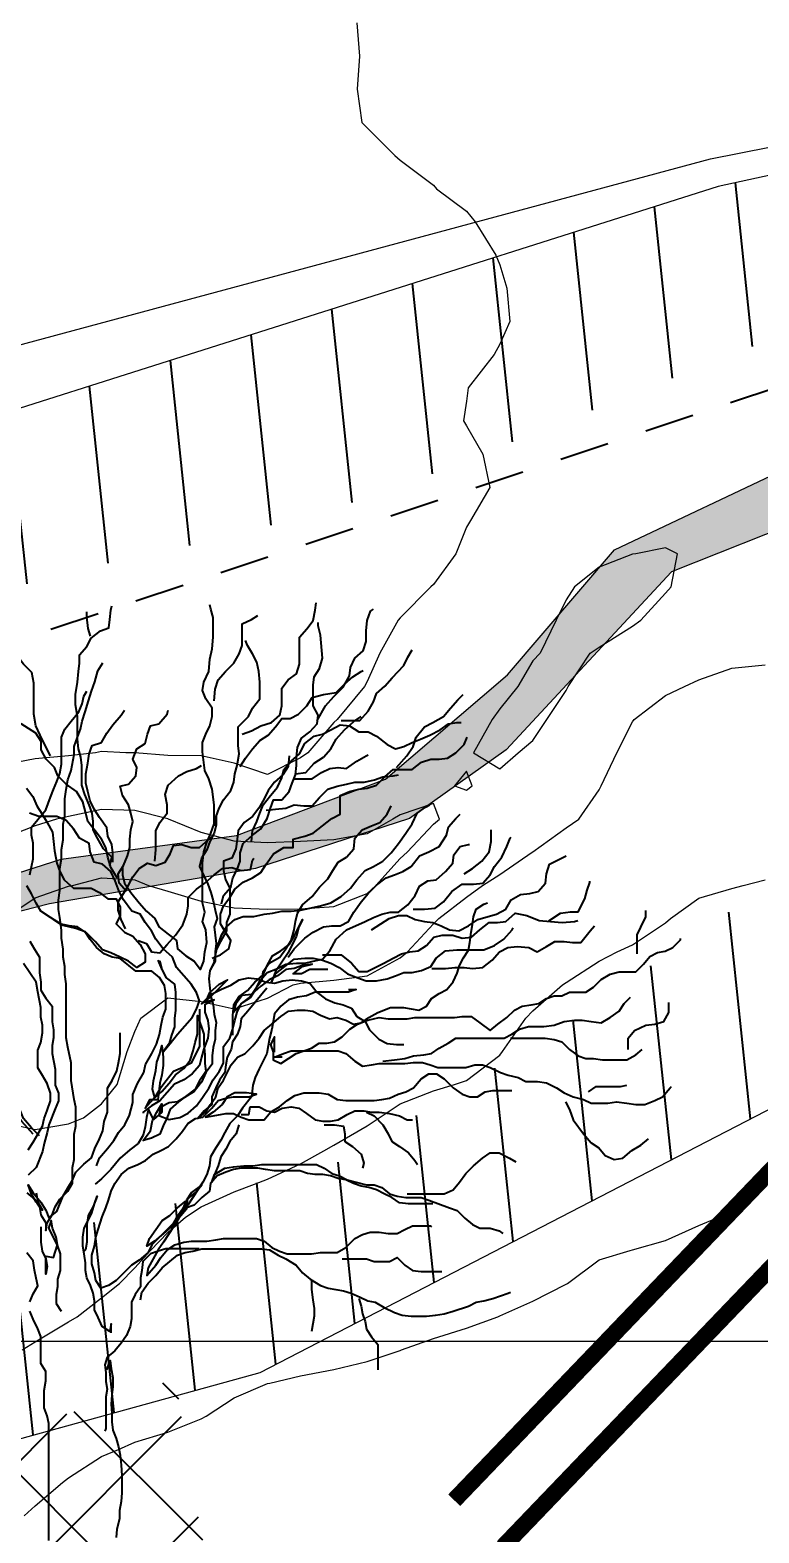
# Model space of a CAD drawing. Header units: centimetres. Extents: x 0 to 642158, y -847 to 649707.
# Drawn here: x 617025.17 to 617036.16, y 621084.49 to 621107.14 of the extents above; entities that cross this region are included whole.
import ezdxf

# ---------------------------------------------------------------- set-up
doc = ezdxf.new("R2010")
doc.units = ezdxf.units.CM
doc.header["$MEASUREMENT"] = 0
doc.linetypes.add('CACHE', pattern=[9.525, 6.35, -3.175])
doc.linetypes.add('JIS_02_0.7', pattern=[1.35, 0.75, -0.6])
for name, color, linetype, lineweight in [('MEV_environnement_V', 7, 'Continuous', 20), ('MEV_grille', 254, 'Continuous', 9), ('MEV_legende', 7, 'Continuous', 5), ('MEV_schema paysager_V', 7, 'Continuous', 20), ('MEV_vegetal_V', 7, 'Continuous', 25), ('WAL_parcellaire agricole', 7, 'JIS_02_0.7', 25), ('WAL_topographie 0.5', 253, 'Continuous', 20)]:
    doc.layers.add(name, color=color, linetype=linetype, lineweight=lineweight)
doc.layers.add('MEV_hydro_Ha', color=7, linetype='Continuous', lineweight=30, true_color=0x0000f9)
doc.layers.add('MEV_schema paysager_Ha', color=7, linetype='Continuous', lineweight=25, transparency=0.13)
doc.styles.add('MEV 1', font='Helvetica.ttf')
doc.linetypes.add('FENCELINE1', pattern='A,6.35,-2.54,[133,ltypeshp.shx,S=2.54,R=0,X=-2.54,Y=0],-2.54,25.4', length=36.83)
picture_1 = doc.add_image_def('image2.png', size_in_pixel=(6614, 11023))

# ---------------------------------------------------------------- blocks, each defined once
blk = doc.blocks.new('chataignier')
at = {"layer": 'MEV_vegetal_V'}
for points in [[(3.79, 27.193), (4.042, 27.277), (4.294, 27.416), (4.574, 27.501), (4.798, 27.697), (4.854, 27.948), (4.854, 28.424), (5.022, 28.648), (5.246, 28.816), (5.33, 29.068), (5.33, 29.796), (5.526, 30.02), (5.694, 30.244), (5.75, 30.524), (5.778, 30.72)], [(0.233, 23.665), (0.289, 23.889), (0.065, 24.113), (-0.103, 24.393), (-0.215, 24.617), (-0.215, 24.841), (-0.243, 25.065), (-0.327, 25.289), (-0.439, 25.569), (-0.523, 25.821), (-0.523, 26.353), (-0.551, 26.577), (-0.608, 26.801), (-0.635, 27.052), (-0.635, 27.668), (-0.692, 27.976), (-0.692, 28.256), (-0.635, 28.592), (-0.608, 28.872), (-0.579, 29.096), (-0.579, 29.32), (-0.383, 29.544), (-0.271, 29.768), (-0.019, 29.964), (0.205, 30.048), (0.233, 30.272), (0.261, 30.524), (0.289, 30.636)], [(-0.284, 29.826), (-0.353, 30.032), (-0.387, 30.341), (-0.387, 30.478)], [(0.569, 23.637), (0.569, 23.413), (0.625, 23.189), (0.793, 22.937), (1.017, 22.657), (1.213, 22.433), (1.437, 22.237), (1.549, 22.013), (1.801, 21.817), (2.025, 21.649), (2.053, 21.425), (2.277, 21.229), (2.501, 21.089), (2.67, 20.865), (2.754, 21.089), (2.782, 21.341), (2.838, 21.593), (2.81, 21.929), (2.726, 22.153), (2.782, 22.405), (2.726, 22.657), (2.726, 23.721), (2.754, 24.029), (2.838, 24.281), (2.95, 24.533), (3.034, 24.785), (3.034, 25.289), (2.978, 25.709), (2.894, 25.989), (2.782, 26.213), (2.726, 26.717), (2.726, 26.969), (2.81, 27.193), (2.922, 27.416), (2.978, 27.668), (2.978, 27.892), (2.81, 28.144), (2.726, 28.368), (2.754, 28.592), (2.894, 28.872), (2.922, 29.208), (2.978, 29.488), (3.006, 29.796), (3.006, 30.328), (2.95, 30.552), (2.922, 30.664)], [(3.034, 28.088), (3.062, 28.396), (3.146, 28.648), (3.342, 28.872), (3.566, 29.096), (3.706, 29.348), (3.79, 29.572), (3.79, 30.16), (4.042, 30.272), (4.21, 30.384)], [(5.807, 27.556), (6.031, 27.948), (6.255, 28.2), (6.507, 28.452), (6.675, 28.76), (6.703, 28.984), (6.815, 29.236), (7.039, 29.432), (7.123, 29.684), (7.123, 29.964), (7.151, 30.244), (7.235, 30.496), (7.319, 30.552)], [(0.429, 23.329), (0.261, 23.609), (0.177, 23.889), (0.121, 24.141), (0.009, 24.365), (-0.159, 24.589), (-0.355, 24.841), (-0.411, 25.065), (-0.495, 25.373), (-0.664, 25.653), (-0.944, 25.849), (-1.168, 26.073), (-1.252, 26.297), (-1.476, 26.521), (-1.616, 26.773), (-1.616, 26.997), (-1.756, 27.221), (-2.148, 27.472)], [(-1.364, 26.605), (-1.532, 26.941), (-1.644, 27.164), (-1.756, 27.416), (-1.812, 27.724), (-1.812, 28.564), (-1.868, 28.844), (-2.092, 29.068), (-2.26, 29.292), (-2.26, 30.076)], [(3.23, 22.629), (3.286, 22.853), (3.482, 23.077), (3.538, 23.329), (3.65, 23.553), (3.734, 23.777), (3.734, 24.001), (3.818, 24.253), (4.07, 24.477), (4.294, 24.645), (4.462, 24.925), (4.546, 25.205), (4.63, 25.429), (4.854, 25.429), (5.05, 25.653), (5.134, 25.877), (5.218, 26.101), (5.246, 26.353), (5.246, 26.577), (5.274, 26.829), (5.386, 27.081), (5.61, 27.249), (5.807, 27.472), (5.834, 27.697), (5.694, 27.948), (5.694, 28.508), (5.723, 28.732), (5.863, 28.956), (5.947, 29.236), (5.89, 29.852), (5.834, 30.104), (5.834, 30.188)], [(3.062, 24.729), (3.09, 24.981), (3.174, 25.205), (3.286, 25.429), (3.482, 25.681), (3.566, 25.905), (3.594, 26.129), (3.65, 26.353), (3.706, 26.661), (3.678, 26.885), (3.678, 27.389), (3.958, 27.668), (4.07, 27.892), (4.266, 28.144), (4.266, 28.592), (4.238, 28.872), (4.182, 29.124), (4.07, 29.348), (3.93, 29.572), (3.874, 29.712)], [(-1.917, 21.626), (-1.789, 21.414), (-1.661, 21.201), (-1.661, 20.776), (-1.619, 20.521), (-1.619, 20.309), (-1.491, 20.096), (-1.321, 19.883), (-1.321, 19.458), (-1.279, 19.246), (-1.279, 19.033), (-1.321, 18.821), (-1.321, 18.608), (-1.236, 18.183), (-1.236, 17.758), (-1.151, 17.545), (-1.151, 17.333), (-1.236, 17.12), (-1.406, 16.695), (-1.449, 16.482), (-1.534, 16.185), (-1.576, 15.972), (-1.746, 15.547), (-1.959, 15.335)], [(-2.002, 14.867), (-1.789, 14.697), (-1.661, 14.484), (-1.619, 14.272), (-1.491, 14.059), (-1.491, 13.847), (-1.449, 14.059), (-1.321, 14.272), (-1.236, 14.484), (-1.109, 14.697), (-0.896, 14.909), (-0.768, 15.122), (-0.768, 15.547), (-0.726, 15.76), (-0.726, 16.44), (-0.683, 16.652), (-0.683, 17.163), (-0.726, 17.375), (-0.811, 17.885), (-0.811, 18.353), (-0.896, 18.778), (-0.938, 19.033), (-0.938, 20.479), (-0.981, 20.734), (-0.981, 20.946), (-1.024, 21.201), (-1.024, 21.414), (-1.066, 21.711), (-1.066, 21.924), (-1.109, 22.264), (-1.151, 22.477), (-1.151, 22.732), (-1.109, 22.987), (-1.109, 23.582), (-1.066, 23.837), (-1.066, 24.092), (-1.024, 24.347), (-1.024, 24.772), (-0.981, 24.985), (-0.981, 25.453), (-0.938, 25.708), (-0.896, 25.963), (-0.811, 26.218), (-0.726, 26.643), (-0.726, 26.856), (-0.641, 27.111), (-0.556, 27.323), (-0.513, 27.536), (-0.428, 27.791), (-0.343, 28.088), (-0.258, 28.343), (-0.173, 28.599), (-0.088, 28.896), (0.04, 29.109)], [(6.451, 27.556), (6.955, 27.556), (7.179, 27.808), (7.319, 28.06), (7.403, 28.284), (7.627, 28.48), (7.823, 28.704), (8.131, 29.04), (8.243, 29.264), (8.355, 29.46)], [(3.734, 26.325), (3.874, 26.549), (4.07, 26.801), (4.266, 27.025), (4.49, 27.164), (4.686, 27.389), (4.854, 27.612), (5.078, 27.612), (5.302, 27.724), (5.526, 27.948), (5.666, 28.172), (5.975, 28.256), (6.311, 28.312), (6.535, 28.536), (6.759, 28.732), (6.983, 28.872), (7.039, 28.9)], [(-1.917, 23.412), (-1.832, 23.837), (-1.832, 24.262), (-1.874, 24.475), (-1.874, 24.687), (-1.704, 24.9), (-1.491, 25.155), (-1.364, 25.495), (-1.279, 25.708), (-1.194, 25.92), (-1.109, 26.133), (-1.066, 26.388), (-1.066, 27.111), (-0.981, 27.323), (-0.811, 27.536), (-0.598, 27.791), (-0.513, 28.003), (-0.471, 28.216), (-0.386, 28.343)], [(-0.13, 15.59), (-0.045, 15.802), (0.167, 16.057), (0.337, 16.27), (0.465, 16.482), (0.635, 16.695), (0.763, 16.95), (0.848, 17.29), (0.848, 17.503), (0.975, 17.8), (1.145, 18.098), (1.188, 18.31), (1.358, 18.608), (1.486, 18.863), (1.571, 19.118), (1.613, 19.373), (1.656, 19.586), (1.741, 19.798), (1.741, 20.224), (1.698, 20.436), (1.571, 20.649), (1.358, 20.819), (0.933, 20.819), (0.508, 21.159), (0.295, 21.201), (0.082, 21.286), (-0.13, 21.456), (-0.301, 21.669), (-0.428, 21.882), (-0.683, 21.967), (-1.024, 22.052), (-1.364, 22.264), (-1.619, 22.434), (-1.746, 22.647), (-1.874, 22.902), (-2.002, 23.114)], [(7.935, 26.297), (8.215, 26.605), (8.383, 26.857), (8.467, 27.108), (8.691, 27.389), (8.915, 27.501), (9.196, 27.668), (9.392, 27.892), (9.588, 28.116), (9.728, 28.256)], [(0.317, 23.749), (0.317, 24.001), (0.289, 24.225), (0.177, 24.449), (0.149, 24.673), (-0.047, 24.953), (-0.187, 25.177), (-0.299, 25.401), (-0.355, 25.653), (-0.411, 25.877), (-0.411, 26.129), (-0.355, 26.409), (-0.327, 26.661), (-0.243, 26.885), (0.009, 26.969), (0.149, 27.221), (0.317, 27.445), (0.541, 27.697), (0.625, 27.836)], [(0.681, 22.965), (0.485, 23.189), (0.457, 23.441), (0.597, 23.665), (0.709, 23.917), (0.765, 24.141), (0.765, 24.365), (0.793, 24.617), (0.849, 24.841), (0.793, 25.065), (0.737, 25.289), (0.569, 25.541), (0.513, 25.793), (0.737, 25.849), (0.933, 26.073), (0.961, 26.297), (0.849, 26.521), (0.961, 26.801), (1.185, 26.941), (1.241, 27.193), (1.325, 27.416), (1.549, 27.472), (1.773, 27.724), (1.801, 27.836)], [(4.042, 24.309), (4.07, 24.589), (4.182, 24.841), (4.266, 25.065), (4.35, 25.289), (4.546, 25.541), (4.742, 25.765), (4.854, 26.017), (4.91, 26.241), (5.106, 26.465), (5.33, 26.661), (5.47, 26.941), (5.723, 27.137), (5.947, 27.193), (6.171, 27.304), (6.423, 27.445), (6.675, 27.416), (6.927, 27.249), (7.179, 27.249), (7.403, 27.137), (7.683, 26.913), (7.907, 26.801), (8.131, 26.857), (8.355, 26.969), (8.579, 27.052), (8.831, 27.164), (9.112, 27.304), (9.336, 27.472), (9.56, 27.501), (9.672, 27.501)], [(5.218, 26.129), (5.498, 26.157), (5.723, 26.409), (5.975, 26.577), (6.171, 26.801), (6.311, 27.052), (6.535, 27.304), (6.787, 27.528), (6.983, 27.668)], [(-1.959, 16.015), (-1.832, 16.227), (-1.704, 16.44), (-1.576, 16.652), (-1.534, 16.865), (-1.449, 17.078), (-1.364, 17.333), (-1.364, 17.545), (-1.449, 17.8), (-1.576, 18.013), (-1.704, 18.225), (-1.704, 18.693), (-1.619, 18.906), (-1.576, 19.161), (-1.576, 19.373), (-1.619, 19.586), (-1.619, 19.841), (-1.704, 20.266), (-1.746, 20.521), (-2.087, 21.031)], [(2.978, 21.173), (3.202, 21.257), (3.426, 21.425), (3.482, 21.649), (3.342, 21.873), (3.202, 22.097), (3.202, 22.349), (3.286, 22.573), (3.454, 22.797), (3.594, 23.021), (3.818, 23.217), (4.07, 23.329), (4.294, 23.469), (4.434, 23.693), (4.63, 23.973), (4.91, 24.141), (5.162, 24.141), (5.162, 24.365), (5.47, 24.449), (5.694, 24.533), (5.947, 24.729), (6.199, 24.925), (6.423, 25.037), (6.423, 25.541), (6.675, 25.653), (6.927, 25.709), (7.151, 25.737), (7.403, 25.821), (7.627, 26.045), (7.851, 26.241), (8.355, 26.241), (8.607, 26.437), (8.859, 26.521), (9.083, 26.521), (9.308, 26.549), (9.532, 26.689), (9.756, 26.913), (9.84, 27.108)], [(1.521, 21.117), (1.633, 20.865), (1.577, 21.089), (1.633, 20.865), (1.745, 20.641), (1.969, 20.473), (1.997, 20.249), (1.997, 19.773), (1.969, 19.549), (1.969, 19.325), (1.885, 19.101), (1.829, 18.877), (1.661, 18.653), (1.857, 18.877), (2.053, 19.129), (2.249, 19.353), (2.445, 19.577), (2.557, 19.801), (2.641, 20.025), (2.557, 20.249), (2.417, 20.473), (2.221, 20.697), (2.025, 20.921), (1.913, 21.201), (1.661, 21.425), (1.465, 21.677), (1.353, 21.901), (1.185, 22.125), (1.045, 22.349), (0.821, 22.433), (0.597, 22.741), (0.485, 22.965), (0.373, 23.245), (0.261, 23.497), (0.037, 23.693), (-0.187, 23.749), (-0.299, 24.029), (-0.327, 24.253), (-0.579, 24.393), (-0.748, 24.645), (-0.944, 24.869), (-1.196, 24.981), (-1.672, 24.981), (-1.924, 25.065)], [(-1.406, 5.514), (-1.406, 8.66), (-1.449, 8.873), (-1.534, 9.085), (-1.534, 9.553), (-1.491, 9.808), (-1.491, 10.063), (-1.619, 10.275), (-1.619, 10.998), (-1.704, 11.211), (-1.832, 11.466), (-1.917, 11.678)], [(-1.917, 11.933), (-1.832, 12.146), (-1.704, 12.359), (-1.746, 12.571), (-1.789, 12.784), (-1.832, 13.039), (-2.002, 13.251)], [(-2.008, 25.737), (-1.84, 25.513), (-1.728, 25.261), (-1.588, 25.037), (-1.448, 24.813), (-1.308, 24.561), (-1.252, 24.057), (-1.196, 23.721), (-1.112, 23.497), (-1, 23.273), (-0.748, 23.049), (-0.271, 23.049), (-0.047, 22.937), (0.177, 22.769), (0.401, 22.769), (0.513, 22.545), (0.513, 22.321), (0.401, 22.097), (0.625, 21.873), (0.849, 21.761), (1.045, 21.537), (1.185, 21.285), (1.185, 21.061), (0.961, 20.921), (0.737, 21.089), (0.513, 21.201), (0.261, 21.313), (0.037, 21.397), (-0.159, 21.621), (-0.383, 21.845), (-0.635, 22.013), (-0.86, 22.041), (-1.112, 22.097), (-1.28, 22.209)], [(1.437, 23.777), (1.465, 24.085), (1.465, 24.589), (1.577, 24.813), (1.773, 25.065), (1.773, 25.289), (1.717, 25.569), (1.801, 25.821), (2.081, 26.073), (2.305, 26.185), (2.557, 26.269), (2.698, 26.353)], [(5.05, 26.605), (5.022, 26.325), (4.882, 26.101), (4.658, 25.905), (4.49, 25.681), (4.378, 25.457), (4.238, 25.205), (4.07, 24.981), (3.846, 24.813), (3.678, 24.589), (3.65, 24.365), (3.622, 24.113), (3.51, 23.861), (3.286, 23.777), (3.286, 23.525), (3.342, 23.273), (3.454, 23.049), (3.454, 22.349), (3.37, 22.125), (3.37, 21.901), (3.202, 21.621), (3.062, 21.341), (3.062, 21.117), (2.95, 20.893), (2.95, 20.865)], [(5.19, 25.989), (5.666, 25.989), (5.919, 26.157), (6.143, 26.269), (6.367, 26.297), (6.591, 26.269), (6.871, 26.465), (7.123, 26.605), (7.179, 26.633)], [(4.434, 25.149), (4.686, 25.177), (4.966, 25.205), (5.19, 25.289), (5.442, 25.261), (5.666, 25.261), (5.863, 25.485), (6.087, 25.709), (6.339, 25.793), (6.591, 25.849), (6.815, 25.905), (7.067, 25.905), (7.347, 25.961), (7.571, 26.045), (7.851, 26.073), (7.991, 26.101)], [(3.09, 24.981), (3.09, 24.757), (3.034, 24.533), (2.922, 24.309), (2.838, 24.085), (2.698, 23.861), (2.641, 23.637), (2.754, 23.385), (2.866, 23.161), (2.95, 22.937), (3.006, 22.713), (3.062, 22.461), (3.118, 22.237), (3.034, 22.013), (3.062, 21.789), (3.09, 21.565), (3.062, 21.341), (3.062, 21.089), (2.922, 20.837), (2.894, 20.613), (2.922, 20.361), (2.95, 20.137), (3.006, 19.913), (3.034, 19.661), (3.09, 19.437), (3.062, 19.213), (3.062, 18.989), (3.006, 18.765), (2.978, 18.541), (2.978, 18.317), (2.81, 18.093), (2.698, 17.841), (2.501, 17.589), (2.053, 17.309), (1.829, 17.281), (1.605, 17.169), (1.549, 16.945), (1.829, 16.833), (2.109, 16.889), (2.333, 17.001), (2.557, 17.197), (2.726, 17.421), (2.894, 17.673), (3.006, 17.897), (3.174, 18.121), (3.286, 18.345), (3.286, 18.793), (3.454, 19.017), (3.538, 19.269), (3.594, 19.493), (3.65, 19.717), (3.762, 19.941), (3.986, 20.109), (4.154, 20.361), (4.322, 20.585), (4.35, 20.809), (4.518, 21.033), (4.798, 21.201), (4.966, 21.425), (5.106, 21.649), (5.19, 21.929), (5.218, 22.153), (5.274, 22.377), (5.414, 22.601), (5.666, 22.825), (5.863, 23.077), (6.087, 23.301), (6.227, 23.525), (6.367, 23.749), (6.591, 23.889), (6.787, 24.113), (6.815, 24.393), (7.011, 24.617), (7.263, 24.729), (7.487, 24.813), (7.683, 25.037), (7.795, 25.261)], [(3.034, 21.089), (3.118, 21.453), (3.23, 21.789), (3.37, 22.013), (3.594, 22.209), (3.818, 22.293), (4.098, 22.293), (4.378, 22.349), (4.602, 22.377), (4.854, 22.433), (5.106, 22.433), (5.358, 22.461), (5.61, 22.517), (5.89, 22.573), (6.171, 22.657), (6.451, 22.825), (6.703, 23.049), (6.871, 23.273), (7.095, 23.525), (7.319, 23.637), (7.571, 23.777), (7.795, 24.001), (7.991, 24.253), (8.187, 24.533), (8.355, 24.785), (8.495, 25.065), (8.719, 25.233), (8.831, 25.289)], [(5.022, 21.201), (5.19, 21.425), (5.47, 21.705), (5.694, 21.873), (5.975, 22.013), (6.199, 22.041), (6.423, 22.041), (6.647, 22.153), (6.787, 22.405), (6.983, 22.685), (7.179, 22.909), (7.403, 23.133), (7.655, 23.329), (7.879, 23.413), (8.103, 23.497), (8.327, 23.637), (8.551, 23.917), (8.803, 24.029), (9.083, 24.169), (9.28, 24.477), (9.336, 24.701), (9.532, 24.925), (9.644, 25.037)], [(0.653, 21.957), (0.541, 22.209), (0.457, 22.461), (0.457, 22.685), (0.597, 22.909), (0.737, 23.133), (0.849, 23.357), (1.017, 23.581), (1.241, 23.721), (1.465, 23.665), (1.717, 23.749), (1.857, 23.973), (1.941, 24.197), (2.165, 24.225), (2.417, 24.141), (2.641, 24.141), (2.894, 24.365), (3.006, 24.449)], [(8.383, 22.489), (8.691, 22.489), (8.972, 22.517), (9.196, 22.685), (9.42, 22.965), (9.7, 23.161), (10.008, 23.161), (10.26, 23.189), (10.456, 23.413), (10.568, 23.637), (10.764, 23.889), (10.904, 24.169), (10.988, 24.393), (11.016, 24.421)], [(9.756, 23.441), (9.98, 23.581), (10.232, 23.777), (10.428, 24.029), (10.484, 24.309), (10.484, 24.617)], [(0.989, 21.649), (1.213, 21.565), (1.353, 21.341), (1.577, 21.313), (1.773, 21.537), (1.997, 21.789), (2.193, 22.069), (2.305, 22.349), (2.333, 22.573), (2.333, 22.797), (2.557, 23.021), (2.782, 23.189), (3.034, 23.413), (3.258, 23.581), (3.51, 23.609), (3.762, 23.525), (4.014, 23.553), (4.07, 23.805), (4.098, 23.861)], [(6.087, 20.865), (5.61, 20.865), (5.386, 20.753), (5.162, 20.753), (5.414, 20.949), (5.666, 21.005), (5.414, 20.977), (5.19, 20.893), (4.966, 20.865), (4.742, 20.697), (4.518, 20.585), (4.294, 20.417), (4.042, 20.193), (3.79, 20.165), (3.622, 19.941), (3.538, 19.689), (3.79, 19.969), (4.014, 20.109), (4.154, 20.333), (4.266, 20.557), (4.462, 20.781), (4.742, 20.893), (4.966, 21.005), (5.246, 21.033), (5.47, 21.033), (5.694, 21.089), (5.947, 21.145), (6.143, 21.369), (6.311, 21.677), (6.591, 21.929), (7.095, 22.153), (7.319, 22.265), (7.543, 22.349), (7.767, 22.405), (7.991, 22.405), (8.243, 22.601), (8.439, 22.853), (8.551, 23.105), (8.775, 23.245), (8.999, 23.273), (9.252, 23.497), (9.448, 23.721), (9.476, 23.945), (9.644, 24.169), (9.868, 24.225), (9.896, 24.225)], [(7.263, 21.929), (7.515, 22.097), (7.739, 22.237), (7.991, 22.321), (8.215, 22.321), (8.439, 22.209), (8.691, 22.153), (8.915, 22.125), (9.14, 22.041), (9.364, 21.929), (9.616, 21.901), (9.868, 22.041), (10.12, 22.209), (10.4, 22.293), (10.624, 22.349), (10.876, 22.489), (11.016, 22.741), (11.268, 22.881), (11.52, 22.909), (11.744, 22.965), (11.94, 23.189), (11.968, 23.441), (12.052, 23.693), (12.501, 23.917)], [(12.034, 22.177), (12.343, 22.383), (12.618, 22.418), (12.824, 22.418), (12.995, 22.761), (13.064, 23.001), (13.132, 23.206), (13.132, 23.241)], [(4.451, 20.36), (4.28, 20.154), (4.108, 19.948), (3.937, 19.742), (3.765, 19.536), (3.731, 19.331), (3.662, 19.125), (3.525, 18.919), (3.491, 18.713), (3.388, 18.507), (3.353, 18.302), (3.319, 18.096), (3.182, 17.89), (3.079, 17.684), (2.976, 17.444), (2.976, 17.238), (2.77, 17.067), (2.598, 16.861), (2.804, 17.032), (2.942, 17.238), (3.079, 17.444), (3.147, 17.684), (3.285, 17.89), (3.491, 18.302), (3.662, 18.507), (3.868, 18.61), (4.074, 18.816), (4.245, 19.022), (4.383, 19.228), (4.589, 19.399), (4.829, 19.605), (5.035, 19.742), (5.275, 19.776), (5.481, 19.776), (5.687, 19.742), (5.892, 19.639), (6.133, 19.536), (6.338, 19.571), (6.579, 19.502), (6.785, 19.399), (6.99, 19.434), (7.196, 19.571), (7.436, 19.708), (7.78, 19.845), (8.123, 19.845), (8.329, 19.811), (8.534, 19.776), (8.74, 19.879), (8.878, 20.085), (9.083, 20.222), (9.289, 20.325), (9.461, 20.531), (9.564, 20.771), (9.632, 20.977), (9.735, 21.183), (9.873, 21.389), (9.907, 21.594), (9.941, 21.869), (9.976, 22.075), (10.01, 22.28), (10.079, 22.486), (10.284, 22.623), (10.387, 22.658)], [(5.947, 21.257), (6.451, 21.257), (6.731, 21.033), (6.927, 20.809), (7.151, 20.809), (7.599, 21.033), (7.851, 21.173), (8.075, 21.285), (8.299, 21.341), (8.523, 21.369), (8.747, 21.509), (8.943, 21.733), (9.168, 21.789), (9.448, 21.789), (9.7, 21.705), (9.952, 21.733), (10.176, 21.929), (10.428, 22.125), (10.652, 22.125), (10.876, 22.153), (11.128, 22.377), (11.436, 22.321), (11.772, 22.181), (12.08, 22.153), (12.389, 22.125), (12.725, 22.153), (12.809, 22.181)], [(14.402, 21.286), (14.402, 21.8), (14.505, 22.006), (14.642, 22.28), (14.642, 22.452)], [(-1.661, 16.397), (-1.874, 16.61), (-2.087, 16.865), (-2.257, 17.29), (-2.342, 17.545), (-2.427, 17.758), (-2.554, 18.055), (-2.64, 18.268), (-2.81, 18.481), (-3.15, 18.991), (-3.405, 19.288), (-3.575, 19.501), (-3.745, 19.756), (-3.873, 19.968), (-4.001, 20.181), (-4.128, 20.394), (-4.171, 20.606), (-4.298, 20.819), (-4.383, 21.031), (-4.511, 21.329), (-4.596, 21.584), (-4.638, 21.797), (-4.681, 22.009), (-4.724, 22.094)], [(3.538, 19.101), (3.538, 19.633), (3.566, 19.913), (3.706, 20.137), (3.93, 20.305), (4.126, 20.529), (4.35, 20.725), (4.462, 20.977), (4.602, 21.229), (4.826, 21.369), (5.05, 21.537), (5.19, 21.761), (5.414, 22.209), (5.302, 21.985), (5.246, 21.761), (5.134, 21.537), (5.022, 21.313), (4.686, 20.809), (4.574, 20.529), (4.686, 20.753), (4.938, 20.949), (5.19, 21.145), (5.47, 21.173), (5.694, 21.173), (5.947, 21.117), (6.171, 21.033), (6.395, 20.921), (6.619, 20.753), (6.899, 20.641), (7.123, 20.557), (7.403, 20.557), (7.683, 20.613), (7.907, 20.697), (8.131, 20.781), (8.355, 20.781), (8.607, 20.837), (8.859, 20.949), (8.999, 21.173), (9.252, 21.369), (9.56, 21.397), (10.288, 21.397), (10.568, 21.509), (10.82, 21.677), (11.044, 21.929), (11.072, 21.985)], [(8.887, 20.893), (9.252, 20.893), (9.504, 20.921), (9.756, 20.921), (9.98, 20.893), (10.26, 20.921), (10.512, 21.117), (10.708, 21.341), (10.932, 21.453), (11.184, 21.481), (11.492, 21.453), (11.716, 21.341), (11.968, 21.481), (12.192, 21.621), (12.445, 21.621), (12.669, 21.593), (12.893, 21.593), (13.145, 21.901), (13.257, 22.041)], [(4.657, 18.645), (4.657, 19.056), (4.554, 18.85), (4.623, 18.645), (4.623, 18.439), (4.829, 18.336), (5.035, 18.473), (5.24, 18.61), (5.446, 18.679), (5.652, 18.747), (5.858, 18.885), (6.064, 18.885), (6.27, 18.919), (6.476, 19.056), (6.682, 19.262), (6.887, 19.399), (7.162, 19.502), (7.471, 19.571), (7.711, 19.536), (8.226, 19.536), (8.432, 19.571), (9.495, 19.571), (9.701, 19.605), (9.941, 19.605), (10.181, 19.434), (10.456, 19.228), (10.662, 19.399), (10.902, 19.571), (11.108, 19.776), (11.314, 19.879), (11.554, 19.914), (11.76, 19.948), (11.966, 20.085), (12.172, 20.154), (12.377, 20.154), (12.583, 20.257), (13.029, 20.257), (13.235, 20.394), (13.441, 20.6), (13.681, 20.737), (13.922, 20.806), (14.368, 20.806), (14.573, 21.011), (14.745, 21.217), (14.951, 21.32), (15.157, 21.354), (15.363, 21.457), (15.569, 21.663), (15.569, 21.697)], [(2.81, 19.941), (3.034, 20.053), (2.81, 19.997), (2.922, 20.249), (3.174, 20.473), (3.398, 20.585), (3.174, 20.361), (2.922, 20.109), (2.698, 19.941), (2.95, 20.193), (3.23, 20.333), (3.482, 20.445), (3.706, 20.585), (3.958, 20.641), (4.182, 20.613), (4.434, 20.529), (4.658, 20.501), (4.882, 20.557), (5.134, 20.585), (5.386, 20.557), (5.61, 20.501), (5.807, 20.249), (6.031, 20.081), (6.283, 19.969), (6.507, 19.913), (6.731, 19.829), (6.871, 19.605), (7.095, 19.465), (7.207, 19.241), (7.459, 18.989), (7.683, 18.877), (7.935, 18.849), (8.131, 18.849)], [(6.647, 20.325), (6.853, 20.325), (6.647, 20.257), (5.755, 20.257), (5.515, 20.154), (5.275, 20.119), (5.035, 20.051), (4.829, 19.879), (4.657, 19.674), (4.623, 19.468), (4.589, 19.262), (4.52, 19.022), (4.486, 18.816), (4.451, 18.61), (4.245, 18.199), (4.142, 17.959), (4.074, 17.753), (4.04, 17.444), (3.799, 17.135), (3.662, 16.93), (3.456, 16.724), (3.319, 16.484), (3.216, 16.278), (3.079, 16.072), (2.942, 15.832), (2.907, 15.592), (2.839, 15.352), (2.736, 15.146), (2.598, 14.94), (2.461, 14.734), (2.324, 14.529), (2.152, 14.323), (1.981, 14.083), (1.775, 13.877), (1.569, 13.671), (1.363, 13.465), (1.26, 13.259), (1.02, 13.054), (0.814, 12.916), (0.608, 12.711), (0.402, 12.505), (0.196, 12.368), (-0.009, 12.299), (-0.147, 12.505), (-0.181, 12.711), (-0.25, 12.951), (-0.25, 13.191), (-0.181, 13.431), (-0.147, 13.671), (-0.078, 13.877), (0.025, 14.22), (0.128, 14.46), (0.196, 14.666), (0.265, 14.906), (0.368, 15.112), (0.54, 15.352), (0.745, 15.523), (0.986, 15.626), (1.192, 15.729), (1.397, 15.901), (1.603, 16.003), (1.809, 16.106), (2.015, 16.312), (2.187, 16.518), (2.324, 16.724), (2.53, 16.861), (2.736, 16.895), (2.976, 17.135), (3.147, 17.341), (3.353, 17.41), (3.559, 17.444), (3.971, 17.444), (4.177, 17.513), (3.902, 17.547), (3.593, 17.547), (3.388, 17.444), (3.25, 17.238), (3.01, 17.032), (2.804, 16.895), (3.01, 16.93), (3.353, 16.998), (3.559, 16.998), (3.765, 16.895), (3.971, 16.827), (4.383, 16.827), (4.554, 17.032), (4.794, 17.17), (5, 17.341), (5.206, 17.478), (5.446, 17.547), (5.858, 17.547), (6.098, 17.513), (6.338, 17.375), (6.579, 17.341), (7.334, 17.341), (7.539, 17.375), (7.745, 17.41), (7.985, 17.513), (8.191, 17.581), (8.397, 17.684), (8.603, 17.924), (8.809, 18.062), (9.015, 18.062), (9.221, 17.924), (9.461, 17.684), (9.701, 17.513), (9.907, 17.444), (10.113, 17.444), (10.319, 17.581), (10.525, 17.616), (11.039, 17.616)], [(2.641, 19.801), (2.641, 18.793), (2.529, 18.569), (2.417, 18.345), (2.193, 18.233), (1.941, 18.121), (1.745, 17.869), (1.577, 17.645), (1.437, 17.421), (1.381, 17.645), (1.409, 17.869), (1.465, 18.149), (1.493, 18.373), (1.577, 18.597), (1.633, 18.821), (1.661, 18.513), (1.661, 18.289), (1.633, 18.037), (1.577, 17.813), (1.549, 17.589), (1.521, 17.365), (1.297, 17.365), (1.185, 17.141), (1.409, 17.393), (1.633, 17.589), (1.829, 17.813), (1.997, 18.037), (2.221, 18.205), (2.389, 18.429), (2.473, 18.681), (2.529, 18.905), (2.585, 19.129), (2.585, 19.633), (2.754, 19.129), (2.754, 18.877), (2.782, 18.569), (2.782, 18.345), (2.81, 18.121), (2.641, 17.869), (2.529, 17.645), (2.305, 17.477), (2.081, 17.309), (1.857, 17.113), (1.773, 16.889), (1.661, 16.665), (1.577, 16.441), (1.353, 16.329), (1.129, 16.273), (1.325, 16.525), (1.381, 16.805), (1.493, 17.029), (1.633, 17.253), (1.633, 17.029), (1.409, 16.833), (1.269, 17.113), (1.213, 16.889), (1.185, 16.637), (1.129, 16.413), (0.989, 16.189), (0.765, 16.021), (0.513, 15.797), (0.261, 15.489), (0.009, 15.237), (-0.159, 15.097)], [(2.782, 19.941), (2.782, 19.717), (2.866, 19.493), (2.894, 19.269), (2.866, 19.017), (2.754, 18.737), (2.698, 18.513), (2.641, 18.289), (2.445, 18.065), (2.221, 17.897), (1.969, 17.785), (1.773, 17.561), (1.577, 17.337), (1.353, 17.197), (1.129, 17.029), (1.129, 17.001)], [(7.574, 18.404), (7.883, 18.439), (8.157, 18.473), (8.397, 18.542), (8.672, 18.576), (8.878, 18.61), (9.083, 18.747), (9.324, 18.885), (9.53, 19.022), (10.833, 19.022), (11.039, 19.125), (11.245, 19.262), (11.485, 19.331), (11.897, 19.331), (12.172, 19.365), (12.446, 19.468), (12.721, 19.502), (12.926, 19.502), (13.167, 19.468), (13.441, 19.434), (13.681, 19.571), (13.922, 19.742), (14.059, 19.948), (14.23, 20.119)], [(14.162, 18.713), (14.162, 19.022), (14.333, 19.228), (14.642, 19.365), (14.882, 19.399), (15.122, 19.468), (15.26, 19.708), (15.26, 19.982)], [(-1.832, 16.44), (-2.129, 16.78), (-2.342, 17.035), (-2.512, 17.248), (-2.682, 17.46), (-2.895, 17.758), (-3.107, 17.97), (-3.363, 18.225), (-3.533, 18.481), (-3.745, 18.693), (-3.958, 18.863), (-4.213, 18.948), (-4.383, 19.203), (-4.511, 19.373)], [(-1.746, 14.867), (-1.704, 14.612), (-1.576, 14.399), (-1.746, 14.612), (-1.874, 14.824), (-1.959, 15.08), (-1.832, 14.867), (-1.619, 14.612), (-1.491, 14.399), (-1.406, 14.187), (-1.194, 14.357), (-1.024, 14.782), (-0.896, 14.994), (-0.768, 15.207), (-0.683, 15.42), (-0.471, 15.632), (-0.258, 15.802), (-0.173, 16.057), (-0.045, 16.312), (0.04, 16.525), (0.082, 16.78), (0.167, 17.035), (0.167, 17.673), (0.295, 17.885), (0.422, 18.14), (0.465, 18.353), (0.508, 18.608), (0.508, 19.161)], [(11.005, 19.022), (11.931, 19.022), (12.172, 18.988), (12.377, 18.919), (12.583, 18.713), (12.824, 18.542), (13.029, 18.473), (13.235, 18.473), (13.475, 18.439), (14.127, 18.439), (14.368, 18.576), (14.539, 18.713)], [(4.863, 18.507), (4.657, 18.507), (4.897, 18.61), (5.103, 18.679), (6.373, 18.679), (6.579, 18.61), (6.819, 18.404), (7.025, 18.267), (7.265, 18.302), (7.471, 18.336), (8.157, 18.336), (8.397, 18.37), (8.637, 18.37), (8.843, 18.302), (9.049, 18.233), (9.804, 18.233), (10.044, 18.302), (10.25, 18.302), (10.456, 18.233), (10.73, 18.096), (10.936, 18.027), (11.211, 17.959), (11.417, 17.856), (11.726, 17.856), (11.966, 17.821), (12.24, 17.684), (12.446, 17.547), (12.686, 17.444), (12.961, 17.375), (13.167, 17.273), (13.613, 17.273), (13.853, 17.307), (14.127, 17.273), (14.368, 17.238), (14.608, 17.238), (14.882, 17.341), (15.088, 17.444), (15.294, 17.684), (15.328, 17.718)], [(13.098, 17.581), (13.304, 17.718), (13.956, 17.718), (14.127, 17.753)], [(3.765, 16.964), (3.971, 16.964), (4.005, 17.17), (4.245, 17.17), (4.451, 17.067), (4.657, 17.032), (4.863, 17.135), (5.103, 17.17), (5.309, 17.135), (5.515, 16.998), (5.755, 16.827), (5.961, 16.792), (6.167, 16.792), (6.373, 16.827), (6.613, 16.964), (6.819, 17.067), (7.059, 17.067), (7.265, 17.032), (7.471, 17.032), (7.745, 16.998), (8.02, 16.93), (8.226, 16.827), (8.363, 16.827)], [(7.128, 17.032), (7.334, 16.93), (7.574, 16.69), (7.711, 16.449), (7.814, 16.244), (8.02, 16.106), (8.26, 15.935), (8.432, 15.729), (8.5, 15.626)], [(12.48, 17.307), (12.583, 17.101), (12.686, 16.827), (12.961, 16.449), (13.167, 16.209), (13.373, 16.072), (13.544, 15.866), (13.784, 15.763), (14.024, 15.798), (14.265, 16.003), (14.505, 16.141), (14.711, 16.312)], [(3.696, 16.69), (3.628, 16.449), (3.456, 16.244), (3.353, 16.038), (3.216, 15.832), (3.147, 15.592), (3.044, 15.352), (2.976, 15.146), (3.044, 15.352), (3.319, 15.523), (3.559, 15.558), (3.834, 15.592), (4.074, 15.592), (4.314, 15.626), (5.789, 15.626), (5.995, 15.523), (6.201, 15.386), (6.407, 15.318), (6.613, 15.215), (6.853, 15.146), (7.128, 15.077), (7.334, 15.077), (7.539, 15.009), (7.745, 14.837), (7.951, 14.769), (8.191, 14.734), (8.603, 14.734), (8.809, 14.666), (9.358, 14.46), (9.564, 14.391), (9.77, 14.186), (9.976, 14.014), (10.181, 13.911), (10.456, 13.911), (10.696, 13.843), (10.799, 13.774)], [(5.995, 16.69), (6.27, 16.69), (6.51, 16.655), (6.544, 16.449), (6.544, 16.244), (6.75, 16.106), (6.99, 15.901), (7.059, 15.66), (7.025, 15.523)], [(8.226, 14.837), (9.221, 14.837), (9.461, 14.94), (9.632, 15.146), (9.804, 15.386), (10.01, 15.592), (10.25, 15.798), (10.456, 15.935), (10.696, 15.935), (10.971, 15.798), (11.142, 15.695)], [(8.912, 14.563), (8.26, 14.563), (8.02, 14.597), (7.814, 14.734), (7.608, 14.837), (7.402, 14.94), (7.196, 15.009), (6.99, 15.043), (6.785, 15.112), (6.579, 15.215), (6.373, 15.249), (6.167, 15.318), (5.961, 15.352), (5.755, 15.352), (5.549, 15.386), (5.343, 15.455), (4.657, 15.455), (4.417, 15.489), (4.211, 15.523), (3.765, 15.523), (3.559, 15.489), (3.353, 15.42), (3.113, 15.318), (2.942, 15.112), (2.907, 14.906), (2.701, 14.734), (2.495, 14.529), (2.29, 14.46), (2.324, 14.7), (2.53, 14.872), (2.701, 15.077), (2.427, 14.872), (2.29, 14.666), (2.187, 14.426), (2.015, 14.186), (1.878, 13.946), (1.672, 13.774), (1.432, 13.568), (1.226, 13.431), (1.294, 13.637), (1.466, 13.877), (1.638, 14.117), (1.843, 14.254), (2.049, 14.46), (2.255, 14.631), (2.29, 14.426), (2.084, 14.186), (1.946, 13.946), (1.672, 13.534), (1.535, 13.328), (1.26, 12.848), (1.226, 12.642), (1.466, 12.916), (1.603, 13.122), (1.775, 13.328), (1.981, 13.465), (2.221, 13.534), (2.427, 13.568), (2.839, 13.568), (3.079, 13.603), (3.285, 13.637), (4.177, 13.637), (4.383, 13.568), (4.589, 13.397), (4.794, 13.294), (5, 13.225), (5.652, 13.225), (5.892, 13.259), (6.338, 13.259), (6.579, 13.397), (6.819, 13.637), (7.025, 13.74), (7.231, 13.808), (7.471, 13.808), (7.711, 13.774), (7.951, 13.774), (8.157, 13.877), (8.363, 13.98), (8.843, 13.98), (8.878, 13.946)], [(0.265, 11.099), (0.265, 11.339), (0.231, 11.133), (0.025, 11.27), (-0.078, 11.51), (-0.181, 11.716), (-0.181, 11.956), (-0.215, 12.162), (-0.284, 12.368), (-0.387, 12.574), (-0.421, 12.779), (-0.421, 12.985), (-0.455, 13.225), (-0.49, 13.431), (-0.49, 13.671), (-0.455, 13.911), (-0.353, 14.117), (-0.25, 14.323), (-0.181, 14.563), (-0.112, 14.769), (-0.215, 14.494), (-0.353, 14.254), (-0.387, 14.014), (-0.387, 13.534), (-0.421, 13.328), (-0.455, 13.294)], [(-1.622, 13.946), (-1.622, 13.534), (-1.588, 13.294), (-1.485, 13.088), (-1.451, 12.882), (-1.485, 12.676), (-1.485, 13.157), (-1.279, 13.122), (-1.176, 13.465), (-1.21, 13.671), (-1.313, 13.911), (-1.348, 14.117), (-1.416, 13.911), (-1.313, 13.705), (-1.176, 13.431), (-1.107, 13.225), (-1.107, 12.779), (-1.176, 12.539), (-1.176, 12.333), (-1.21, 12.128), (-1.21, 11.888), (-1.073, 11.682)], [(2.633, 13.362), (1.741, 13.362), (1.535, 13.294), (1.329, 13.225), (1.123, 13.019), (1.089, 12.779), (1.054, 12.574), (1.054, 12.333), (0.917, 12.128), (0.814, 11.922), (0.814, 11.476), (0.78, 11.27), (0.677, 11.03), (0.54, 10.824), (0.368, 10.618), (0.162, 10.447), (0.094, 10.241), (0.128, 10.035), (0.128, 9.795), (0.162, 9.589), (0.128, 9.384), (0.128, 8.526), (0.094, 8.457)], [(1.054, 11.99), (1.089, 12.196), (1.26, 12.436), (1.466, 12.642), (1.638, 12.848), (1.843, 13.019), (2.049, 13.191), (2.255, 13.259), (2.461, 13.294), (2.701, 13.362), (4.314, 13.362), (4.52, 13.328), (4.76, 13.191), (4.966, 13.088), (5.24, 12.916), (5.412, 12.711), (5.618, 12.539), (5.892, 12.368), (6.098, 12.299), (6.304, 12.265), (6.51, 12.231), (6.716, 12.162), (6.956, 12.059), (7.162, 11.956), (7.368, 11.922), (7.608, 11.785), (7.883, 11.647), (8.088, 11.579), (8.329, 11.544), (8.74, 11.544), (8.981, 11.579), (9.221, 11.613), (9.461, 11.682), (9.873, 11.819), (10.079, 11.922), (10.284, 11.956), (10.525, 12.025), (10.73, 12.093), (10.936, 12.162), (11.005, 12.196)], [(6.476, 13.088), (7.128, 13.088), (7.334, 13.019), (7.745, 13.019), (7.951, 13.122), (8.157, 12.916), (8.363, 12.779), (8.603, 12.745), (9.152, 12.745)], [(5.652, 12.505), (5.652, 12.265), (5.687, 11.99), (5.721, 11.75), (5.721, 11.544), (5.687, 11.339), (5.652, 11.133)], [(6.922, 12.025), (6.99, 11.819), (7.025, 11.613), (7.093, 11.407), (7.128, 11.202), (7.265, 10.996), (7.436, 10.79), (7.436, 10.104)], [(0.152, 10.105), (0.242, 10.353), (0.264, 10.128), (0.309, 9.903), (0.309, 9.655), (0.287, 9.43), (0.264, 9.182), (0.287, 8.935), (0.287, 8.709), (0.309, 8.484), (0.399, 8.259), (0.467, 8.034), (0.512, 7.809), (0.535, 7.539), (0.557, 7.268), (0.557, 6.796), (0.535, 6.57), (0.489, 6.323), (0.489, 6.098), (0.422, 5.827), (0.399, 5.602)]]:
    blk.add_lwpolyline(points, dxfattribs=at)
blk = doc.blocks.new('legende vegetal')
at = {"layer": 'MEV_vegetal_V', "xscale": 0.5607124200460121, "yscale": 0.5607124200460121, "zscale": 0.5607124200460121}
blk.add_blockref('chataignier', (617026.146, 621081.091), dxfattribs=at)
blk = doc.blocks.new('*U114')
at = {"layer": 'MEV_grille', "transparency": 33554687}
blk.add_lwpolyline([(-1338.461, 0), (1338.461, 0)], dxfattribs=at)
blk = doc.blocks.new('*U115')
at = {"layer": 'MEV_grille', "color": 0, "linetype": 'ByBlock', "lineweight": -2, "transparency": 16777216}
blk.add_blockref('*U114', (0, -1300), dxfattribs=at)

msp = doc.modelspace()

# ---------------------------------------------------------------- hatches: boundary and pattern name
at = {"layer": 'MEV_hydro_Ha'}
h = msp.add_hatch(color=160, dxfattribs=at)
h.dxf.hatch_style = 1
h.paths.add_polyline_path([(617013.035, 621091.819), (617019.855, 621093.478), (617023.397, 621093.927), (617025.64, 621094.644), (617028.285, 621095.003), (617030.527, 621095.854), (617032.366, 621097.423), (617033.98, 621099.306), (617036.716, 621100.606), (617040.662, 621101.637), (617044.205, 621102.937), (617048.061, 621103.744), (617054.025, 621104.282), (617056.093, 621104.142), (617059.605, 621103.623), (617072.472, 621104.868), (617077.024, 621110.242), (617091.476, 621110.915), (617091.683, 621108.615), (617094.19, 621108.674), (617094.219, 621107.2), (617090.12, 621107.112), (617090.15, 621109.058), (617077.202, 621108.615), (617073.309, 621104.016), (617059.092, 621102.689), (617058.207, 621103.087), (617054.101, 621103.299), (617047.85, 621103.008), (617044.615, 621102.318), (617037.673, 621100.102), (617034.838, 621098.976), (617032.345, 621096.295), (617030.891, 621095.261), (617028.57, 621094.507), (617025.467, 621093.975), (617023.286, 621093.417), (617020.994, 621093.025), (617018.954, 621092.597), (617015.82, 621091.845), (617013.364, 621091.212)])
at = {"layer": 'MEV_schema paysager_Ha', "transparency": 33554687}
h = msp.add_hatch(dxfattribs=at)
h.set_pattern_fill('ANSI31', color=130, scale=10, angle=51)
h.paths.add_polyline_path([(617018.124, 621097.386), (617022.821, 621098.09), (617025.698, 621098.97), (617028.163, 621099.498), (617030.453, 621100.144), (617039.613, 621103.783), (617043.664, 621105.309), (617047.304, 621105.837), (617053.88, 621106.835), (617057.473, 621106.534), (617060.631, 621106.277), (617063.625, 621106.16), (617066.442, 621106.571), (617069.025, 621107.392), (617071.256, 621108.331), (617073.898, 621108.683), (617075.248, 621109.68), (617076.92, 621110.884), (617081.551, 621111.015), (617090.605, 621111.51), (617091.608, 621111.48), (617092.109, 621111.657), (617090.811, 621112.395), (617089.01, 621112.375), (617083.136, 621112.212), (617078.662, 621112.098), (617071.128, 621110.729), (617060.768, 621107.733), (617054.603, 621107.99), (617048.353, 621107.391), (617045.522, 621106.952), (617035.54, 621104.783), (617022.565, 621100.663), (617017.018, 621099.526), (617015.382, 621098.744), (617014.173, 621098.033), (617014.457, 621096.326), (617016.48, 621096.857)])
h = msp.add_hatch(dxfattribs=at)
h.set_pattern_fill('ANSI31', color=130, scale=10, angle=51)
h.paths.add_polyline_path([(617016.49, 621087.348), (617017.662, 621085.003), (617019.894, 621084.966), (617024.613, 621085.802), (617028.639, 621086.912), (617036.692, 621091.075), (617040.51, 621091.908), (617051.338, 621092.741), (617060.432, 621094.198), (617068.197, 621094.727), (617071.918, 621095.826), (617080.714, 621097.263), (617086.464, 621095.657), (617094.499, 621097.686), (617096.782, 621098.954), (617097.543, 621100.391), (617097.712, 621101.575), (617096.782, 621102.927), (617094.104, 621100.865), (617091.727, 621100.287), (617090.313, 621099.837), (617082.796, 621100.48), (617080.097, 621099.452), (617075.857, 621099.397), (617070.783, 621098.425), (617065.847, 621097.66), (617058.757, 621097.382), (617052.153, 621096.826), (617046.87, 621096.687), (617041.448, 621095.367), (617038.111, 621094.811), (617035.887, 621093.977), (617033.176, 621092.101), (617029.839, 621090.086), (617026.294, 621089.183), (617023.444, 621088.974), (617020.594, 621088.279), (617019.064, 621087.654)])
at = {"layer": 'MEV_schema paysager_Ha'}
h = msp.add_hatch(dxfattribs=at)
h.set_pattern_fill('ANSI37', scale=10)
h.paths.add_polyline_path([(617017.644, 621084.88), (617016.45, 621087.148), (617015.942, 621090.104), (617013.762, 621089.465), (617015.173, 621084.258), (617015.385, 621082.835), (617021.306, 621083.915), (617023.423, 621076.182), (617028.638, 621079.221), (617027.359, 621086.817), (617024.795, 621085.986), (617020.078, 621084.863)])

# ---------------------------------------------------------------- linework, layer by layer
at = {"layer": 'MEV_environnement_V', "linetype": 'CACHE', "ltscale": 0.3, "const_width": 0.25}
for points in [[(617031.564, 621084.985), (617042.93, 621096.826), (617057.343, 621103.389)], [(617032.297, 621084.281), (617043.528, 621095.982), (617057.764, 621102.464)]]:
    msp.add_lwpolyline(points, dxfattribs=at)
at = {"layer": 'MEV_schema paysager_V', "linetype": 'FENCELINE1', "ltscale": 0.2}
msp.add_lwpolyline([(617012.556, 621098.808), (617017.124, 621100.274), (617035.425, 621105.203), (617048.358, 621107.765), (617060.48, 621109.263), (617075.189, 621112.192), (617090.707, 621113.013), (617098.807, 621109.562), (617108.408, 621109.411), (617108.184, 621134.542), (617100.574, 621193.043), (617092.984, 621204.406)], dxfattribs=at)
at = {"layer": 'MEV_schema paysager_V', "color": 130}
for points in [[(617092.109, 621111.657), (617090.811, 621112.395), (617089.01, 621112.375), (617083.136, 621112.212), (617078.662, 621112.098), (617071.128, 621110.729), (617060.768, 621107.733), (617054.603, 621107.99), (617048.353, 621107.391), (617045.522, 621106.952), (617035.54, 621104.783), (617022.565, 621100.663), (617017.018, 621099.526), (617015.382, 621098.744), (617014.173, 621098.033), (617014.457, 621096.326), (617014.528, 621093.411), (617012.745, 621092.84)], [(617013.354, 621089.825), (617015.853, 621090.526), (617016.49, 621087.348), (617017.662, 621085.003), (617019.894, 621084.966), (617024.613, 621085.802), (617028.639, 621086.912), (617036.692, 621091.075), (617040.51, 621091.908), (617051.338, 621092.741), (617060.432, 621094.198), (617068.197, 621094.727), (617071.918, 621095.826), (617080.714, 621097.263), (617086.464, 621095.657), (617094.499, 621097.686), (617096.782, 621098.954), (617097.543, 621100.391), (617097.712, 621101.575)]]:
    msp.add_lwpolyline(points, dxfattribs=at)
at = {"layer": 'MEV_schema paysager_V'}
for points in [[(617023.397, 621093.927), (617025.64, 621094.644), (617028.285, 621095.003), (617030.527, 621095.854), (617032.366, 621097.423), (617033.98, 621099.306), (617036.716, 621100.606), (617040.662, 621101.637), (617044.205, 621102.937), (617048.061, 621103.744), (617054.025, 621104.282), (617056.093, 621104.142), (617059.605, 621103.623)], [(617058.207, 621103.087), (617054.101, 621103.299), (617047.85, 621103.008), (617044.615, 621102.318), (617037.673, 621100.102), (617034.838, 621098.976), (617032.345, 621096.295), (617030.891, 621095.261), (617028.57, 621094.507), (617025.467, 621093.975), (617023.286, 621093.417)]]:
    msp.add_lwpolyline(points, dxfattribs=at)
at = {"layer": 'WAL_parcellaire agricole'}
msp.add_lwpolyline([(617081.824, 621276.897), (617100.262, 621195.472), (617108.341, 621134.652), (617108.844, 621106.902), (617099.094, 621109.401), (617070.416, 621108.969), (617065.416, 621105.397), (617060.988, 621103.54), (617054.345, 621104.039), (617051.631, 621105.753), (617042.845, 621103.895), (617012.847, 621093.891)], dxfattribs=at)
at = {"layer": 'WAL_topographie 0.5'}
for points in [[(617030.099, 621107.25), (617030.136, 621106.75), (617030.1, 621106.25), (617030.17, 621105.75), (617030.25, 621105.667), (617030.667, 621105.25), (617030.75, 621105.179), (617031.25, 621104.803), (617031.298, 621104.75), (617031.75, 621104.411), (617031.879, 621104.25), (617032.193, 621103.75), (617032.25, 621103.603), (617032.357, 621103.25), (617032.403, 621102.75), (617032.25, 621102.409), (617032.165, 621102.25), (617031.776, 621101.75), (617031.75, 621101.55), (617031.706, 621101.25), (617031.75, 621101.175), (617031.993, 621100.75), (617032.101, 621100.25), (617031.81, 621099.75), (617031.75, 621099.65), (617031.588, 621099.25), (617031.25, 621098.787), (617031.21, 621098.75), (617030.75, 621098.281), (617030.719, 621098.25), (617030.441, 621097.75), (617030.25, 621097.322), (617030.213, 621097.25), (617029.798, 621096.75), (617029.75, 621096.708), (617029.357, 621096.25), (617029.25, 621096.173), (617028.75, 621095.921), (617028.25, 621096.093), (617027.75, 621096.205), (617027.25, 621096.211), (617026.75, 621096.247), (617026.614, 621096.25), (617026.25, 621096.271), (617026.159, 621096.25), (617025.75, 621096.203), (617025.25, 621096.156), (617024.75, 621096.063)], [(617032.25, 621096.009), (617032.526, 621096.25), (617032.75, 621096.435), (617032.961, 621096.75), (617033.25, 621097.19), (617033.281, 621097.25), (617033.614, 621097.75), (617033.75, 621097.839), (617034.25, 621098.159), (617034.378, 621098.25), (617034.75, 621098.656), (617034.832, 621098.75), (617034.928, 621099.25), (617034.75, 621099.337), (617034.3, 621099.25), (617034.25, 621099.241), (617033.75, 621099.047), (617033.375, 621098.75), (617033.25, 621098.554), (617033.099, 621098.25), (617032.862, 621097.75), (617032.75, 621097.637), (617032.522, 621097.25), (617032.25, 621096.912), (617032.138, 621096.75), (617031.856, 621096.25), (617032.25, 621096.009)], [(617024.75, 621090.685), (617025.25, 621090.573), (617025.75, 621090.659), (617025.977, 621090.75), (617026.25, 621090.957), (617026.483, 621091.25), (617026.635, 621091.75), (617026.75, 621092.05), (617026.841, 621092.25), (617027.25, 621092.555), (617027.75, 621092.503), (617028.25, 621092.391), (617028.75, 621092.55), (617029.139, 621092.75), (617029.25, 621092.778), (617029.75, 621092.822), (617030.25, 621092.886), (617030.75, 621093.161), (617030.86, 621093.25), (617031.25, 621093.674), (617031.331, 621093.75), (617031.75, 621094.074), (617031.99, 621094.25), (617032.25, 621094.416), (617032.741, 621094.75), (617032.75, 621094.757), (617033.25, 621095.119), (617033.443, 621095.25), (617033.75, 621095.691), (617033.781, 621095.75), (617034.017, 621096.25), (617034.25, 621096.718), (617034.278, 621096.75), (617034.75, 621097.114), (617035.034, 621097.25), (617035.25, 621097.351), (617035.75, 621097.527), (617036.25, 621097.576)], [(617031.75, 621095.687), (617031.833, 621095.75), (617031.75, 621095.971), (617031.567, 621095.75), (617031.75, 621095.687)], [(617024.789, 621093.75), (617025.25, 621094.065), (617025.75, 621094.239), (617025.811, 621094.25), (617026.25, 621094.363), (617026.75, 621094.337), (617026.955, 621094.25), (617027.25, 621094.162), (617027.75, 621094.013), (617028.25, 621093.915), (617028.75, 621093.892), (617029.25, 621093.9), (617029.75, 621093.931), (617030.25, 621094.131), (617030.384, 621094.25), (617030.75, 621094.657), (617030.857, 621094.75), (617031.25, 621095.175), (617031.341, 621095.25), (617031.25, 621095.484), (617030.75, 621095.316), (617030.639, 621095.25), (617030.25, 621095.03), (617029.75, 621094.94), (617029.25, 621094.914), (617028.75, 621094.891), (617028.25, 621094.92), (617027.75, 621095.046), (617027.257, 621095.25), (617027.25, 621095.252), (617026.75, 621095.379), (617026.25, 621095.397), (617025.75, 621095.289), (617025.572, 621095.25), (617025.25, 621095.15), (617024.75, 621094.952)], [(617025.051, 621087.25), (617025.25, 621087.374), (617025.75, 621087.674), (617025.881, 621087.75), (617026.25, 621088.034), (617026.52, 621088.25), (617026.75, 621088.488), (617026.989, 621088.75), (617027.25, 621089.018), (617027.512, 621089.25), (617027.75, 621089.407), (617028.25, 621089.634), (617028.553, 621089.75), (617028.75, 621089.825), (617029.25, 621090.053), (617029.6, 621090.25), (617029.75, 621090.335), (617030.25, 621090.628), (617030.433, 621090.75), (617030.75, 621090.96), (617031.25, 621091.156), (617031.566, 621091.25), (617031.75, 621091.31), (617032.25, 621091.693), (617032.294, 621091.75), (617032.643, 621092.25), (617032.75, 621092.362), (617033.196, 621092.75), (617033.25, 621092.787), (617033.75, 621093.11), (617034.022, 621093.25), (617034.25, 621093.353), (617034.75, 621093.688), (617034.822, 621093.75), (617035.25, 621094.06), (617035.75, 621094.203), (617035.92, 621094.25), (617036.25, 621094.336)], [(617025.082, 621084.75), (617025.25, 621084.903), (617025.663, 621085.25), (617025.75, 621085.321), (617026.25, 621085.642), (617026.506, 621085.75), (617026.75, 621085.859), (617027.25, 621086.012), (617027.75, 621086.21), (617027.824, 621086.25), (617028.25, 621086.526), (617028.75, 621086.743), (617028.786, 621086.75), (617029.25, 621086.861), (617029.75, 621086.956), (617030.25, 621087.075), (617030.75, 621087.244), (617030.769, 621087.25), (617031.25, 621087.425), (617031.75, 621087.577), (617032.223, 621087.75), (617032.25, 621087.762), (617032.75, 621087.985), (617033.25, 621088.24), (617033.27, 621088.25), (617033.75, 621088.61), (617034.217, 621088.75), (617034.25, 621088.76), (617034.75, 621088.898), (617035.25, 621089.128), (617035.55, 621089.25), (617035.75, 621089.404), (617036.185, 621089.75)]]:
    msp.add_lwpolyline(points, dxfattribs=at)

# ---------------------------------------------------------------- block references
at = {"layer": 'MEV_grille', "transparency": 33554687}
msp.add_blockref('*U115', (616669.481, 622387.381), dxfattribs=at)
at = {"layer": 'MEV_vegetal_V'}
msp.add_blockref('legende vegetal', (0.098, 0.193), dxfattribs=at)

# ---------------------------------------------------------------- texts
at = {"layer": 'MEV_legende', "color": 22, "transparency": 33554687, "insert": (617035.231, 621083.948), "char_height": 1.5, "attachment_point": 1, "rotation": 6.232, "style": 'MEV 1', "bg_fill": 1, "box_fill_scale": 1.1, "bg_fill_color": 100, "bg_fill_transparency": 0}
msp.add_mtext_dynamic_manual_height_columns('\\pxqc;{\\C256;Périmètre de réhabilitation}', width=24.89501, gutter_width=12.5, heights=[0], dxfattribs=at)

# ---------------------------------------------------------------- pictures from other files: only their frames are drawn
image = msp.add_image(picture_1, insert=(616830.845, 620745.783), size_in_units=(429.466, 715.756), dxfattribs=dict(brightness=75))
image.dxf.flags = 7

doc.saveas('drawing.dxf')
